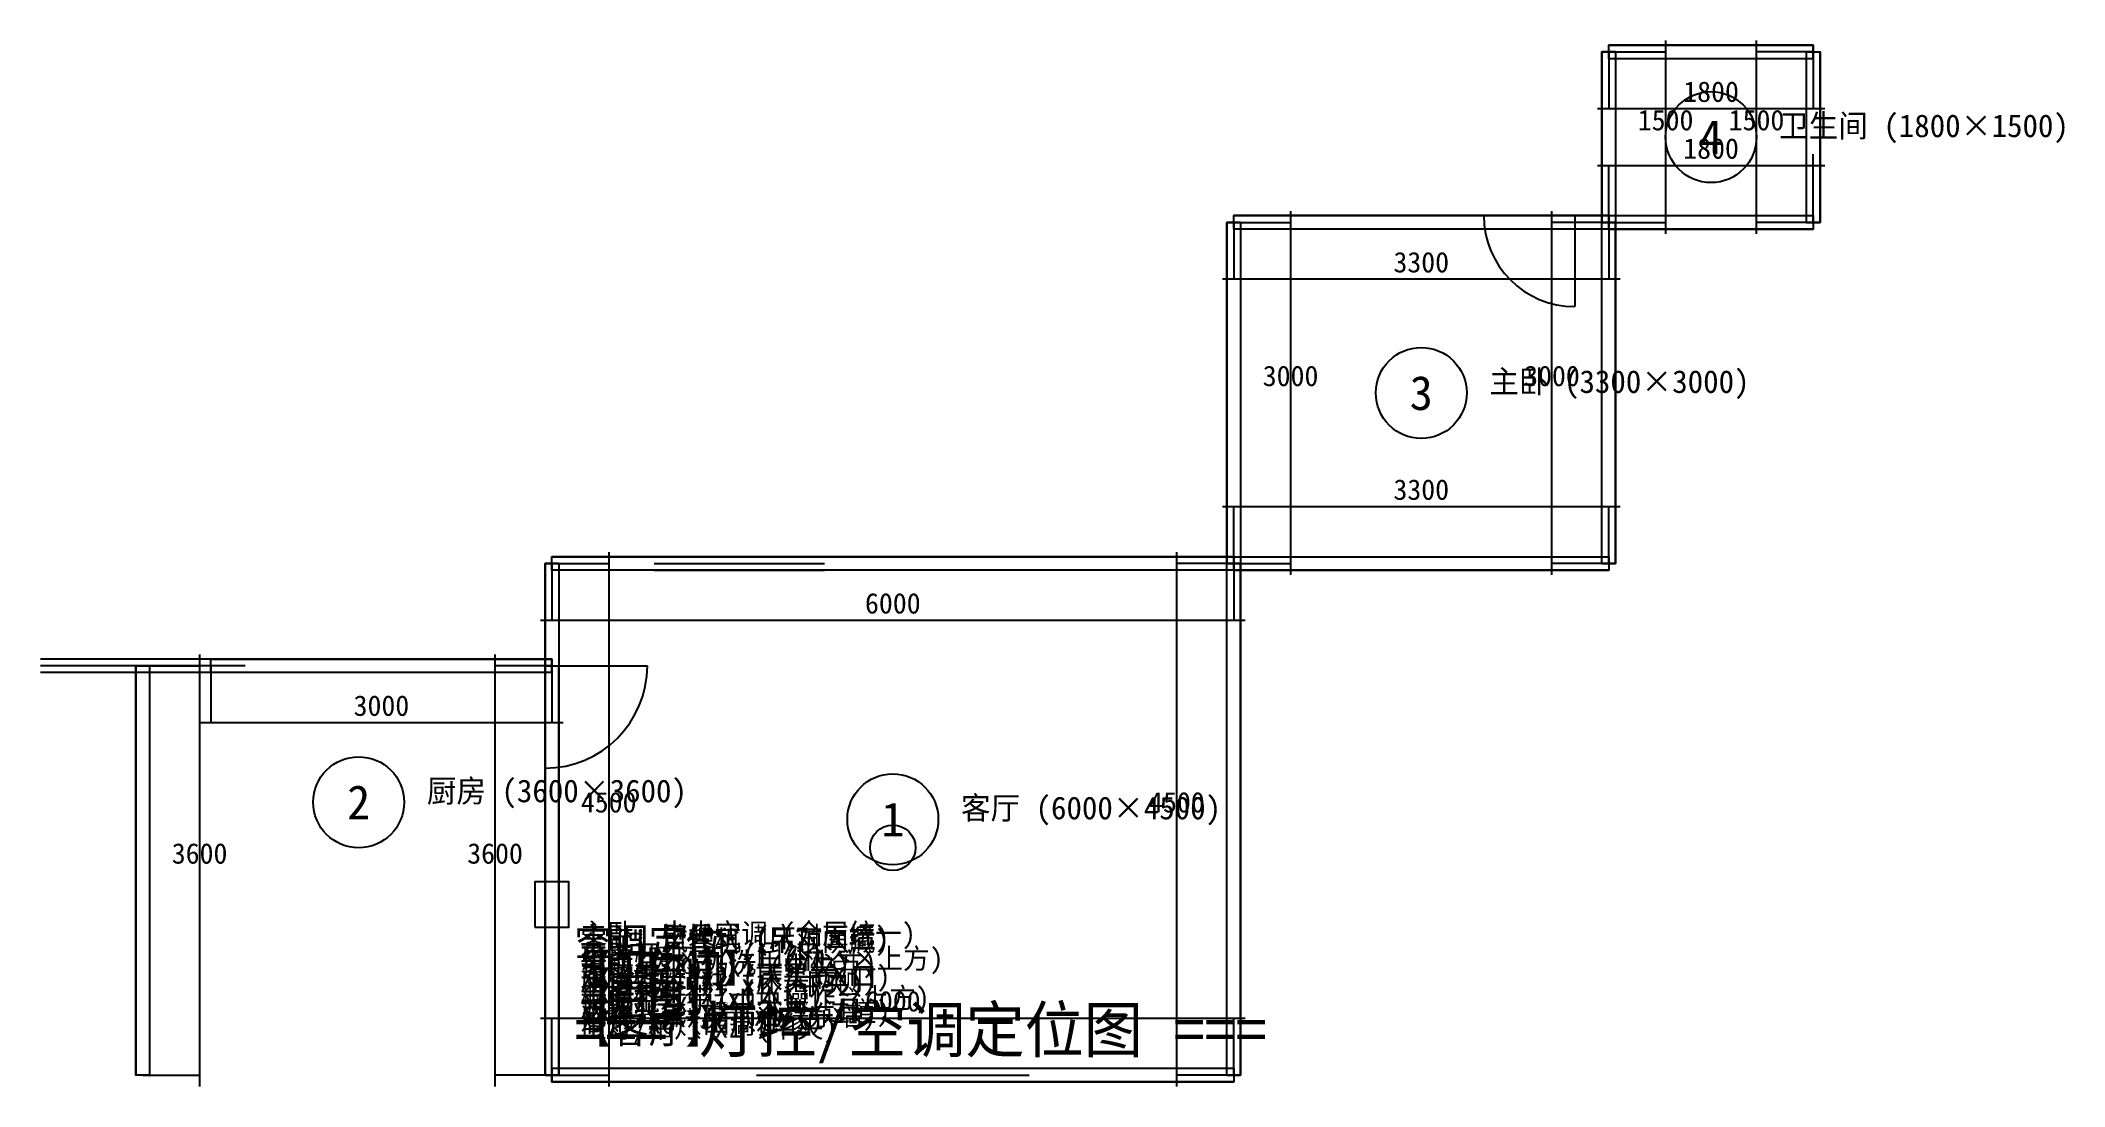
# Model space of a CAD drawing. Header units: metres. Extents: x -4500 to 13310, y -100 to 9100.
import ezdxf
from ezdxf.enums import TextEntityAlignment as Align

# ---------------------------------------------------------------- set-up
doc = ezdxf.new("R2010")
doc.units = ezdxf.units.M
for name, color, linetype in [('原始结构-墙体', 7, 'Continuous'), ('原始结构-墙填充', 7, 'Continuous'), ('原始结构-尺寸标注', 7, 'Continuous'), ('原始结构-房间标号', 7, 'Continuous'), ('原始结构-柱', 7, 'Continuous'), ('原始结构-梁', 7, 'Continuous'), ('原始结构-窗', 7, 'Continuous'), ('原始结构-门', 7, 'Continuous'), ('施工-施工说明', 7, 'Continuous'), ('施工-灯具定位', 7, 'Continuous'), ('施工-空调定位', 7, 'Continuous')]:
    doc.layers.add(name, color=color, linetype=linetype)

msp = doc.modelspace()

# ---------------------------------------------------------------- linework, layer by layer
at = {"layer": '原始结构-墙体'}
for p, q in [((9240, 9000), (9240, 7500)), ((9360, 9000), (9240, 9000)), ((11100, 9060), (9300, 9060)), ((9300, 8940), (9300, 9060)), ((11100, 8940), (9300, 8940)), ((9360, 9000), (9360, 7500)), ((11040, 7500), (11040, 9000)), ((11040, 9000), (11160, 9000)), ((11100, 8940), (11100, 9060)), ((11160, 7500), (11160, 9000)), ((5940, 7500), (5940, 4500)), ((6060, 7500), (5940, 7500)), ((9300, 7560), (6000, 7560)), ((6000, 7440), (6000, 7560)), ((6060, 7500), (6060, 4500)), ((9240, 4500), (9240, 7500)), ((9240, 7500), (9360, 7500)), ((9360, 7500), (9240, 7500)), ((9300, 7440), (9300, 7560)), ((9300, 7560), (11100, 7560)), ((9300, 7560), (9300, 7440)), ((9360, 4500), (9360, 7500)), ((11040, 7500), (11160, 7500)), ((11100, 7560), (11100, 7440)), ((9300, 7440), (6000, 7440)), ((9300, 7440), (11100, 7440)), ((-60, 4500), (-60, 0)), ((60, 4500), (-60, 4500)), ((6000, 4560), (0, 4560)), ((0, 4440), (0, 4560)), ((60, 4500), (60, 0)), ((5940, 0), (5940, 4500)), ((5940, 4500), (6060, 4500)), ((6060, 4500), (5940, 4500)), ((6000, 4440), (6000, 4560)), ((6000, 4560), (9300, 4560)), ((6000, 4560), (6000, 4440)), ((6060, 0), (6060, 4500)), ((9240, 4500), (9360, 4500)), ((9300, 4560), (9300, 4440)), ((6000, 4440), (0, 4440)), ((6000, 4440), (9300, 4440)), ((-3660, 3600), (-3660, 0)), ((-3540, 3600), (-3660, 3600)), ((-3540, 3600), (-3540, 0)), ((0, 3660), (-3000, 3660)), ((-3000, 3540), (-3000, 3660)), ((-60, 0), (-60, 3600)), ((-60, 3600), (60, 3600)), ((0, 3540), (0, 3660)), ((60, 0), (60, 3600)), ((0, 3540), (-3000, 3540)), ((-3540, 0), (-3660, 0)), ((60, 0), (-60, 0)), ((-60, 0), (60, 0)), ((0, 60), (6000, 60)), ((0, 60), (0, -60)), ((5940, 0), (6060, 0)), ((6000, 60), (6000, -60)), ((0, -60), (6000, -60))]:
    msp.add_line(p, q, dxfattribs=at)
at = {"layer": '原始结构-墙填充'}
for points in [[(9360, 9000), (9360, 7500), (9240, 7500), (9240, 9000)], [(11100, 8940), (9300, 8940), (9300, 9060), (11100, 9060)], [(11040, 7500), (11040, 9000), (11160, 9000), (11160, 7500)], [(6060, 7500), (6060, 4500), (5940, 4500), (5940, 7500)], [(9300, 7440), (6000, 7440), (6000, 7560), (9300, 7560)], [(9240, 4500), (9240, 7500), (9360, 7500), (9360, 4500)], [(9300, 7560), (11100, 7560), (11100, 7440), (9300, 7440)], [(60, 4500), (60, 0), (-60, 0), (-60, 4500)], [(6000, 4440), (0, 4440), (0, 4560), (6000, 4560)], [(5940, 0), (5940, 4500), (6060, 4500), (6060, 0)], [(6000, 4560), (9300, 4560), (9300, 4440), (6000, 4440)], [(-3540, 3600), (-3540, 0), (-3660, 0), (-3660, 3600)], [(0, 3540), (-3000, 3540), (-3000, 3660), (0, 3660)], [(-60, 0), (-60, 3600), (60, 3600), (60, 0)], [(0, 60), (6000, 60), (6000, -60), (0, -60)]]:
    msp.add_lwpolyline(points, close=True, dxfattribs=at)
at = {"layer": '原始结构-尺寸标注'}
for p, q in [((9800, 9100), (9800, 8900)), ((10600, 8900), (10600, 9100)), ((9300, 9000), (9300, 8500)), ((9300, 9000), (9800, 9000)), ((9800, 9000), (9800, 7500)), ((11100, 9000), (10600, 9000)), ((10600, 7500), (10600, 9000)), ((11100, 9000), (11100, 8500)), ((9400, 8500), (9200, 8500)), ((11100, 8500), (9300, 8500)), ((11200, 8500), (11000, 8500)), ((9200, 8000), (9400, 8000)), ((9300, 7500), (9300, 8000)), ((9300, 8000), (11100, 8000)), ((11000, 8000), (11200, 8000)), ((11100, 7500), (11100, 8000)), ((6000, 7500), (6000, 7000)), ((6000, 7500), (6500, 7500)), ((6500, 7600), (6500, 7400)), ((6500, 7500), (6500, 4500)), ((8800, 7400), (8800, 7600)), ((9300, 7500), (8800, 7500)), ((8800, 4500), (8800, 7500)), ((9300, 7500), (9300, 7000)), ((9300, 7500), (9800, 7500)), ((9800, 7600), (9800, 7400)), ((10600, 7400), (10600, 7600)), ((11100, 7500), (10600, 7500)), ((6100, 7000), (5900, 7000)), ((9300, 7000), (6000, 7000)), ((9400, 7000), (9200, 7000)), ((5900, 5000), (6100, 5000)), ((6000, 4500), (6000, 5000)), ((6000, 5000), (9300, 5000)), ((9200, 5000), (9400, 5000)), ((9300, 4500), (9300, 5000)), ((0, 4500), (0, 4000)), ((0, 4500), (500, 4500)), ((500, 4600), (500, 4400)), ((500, 4500), (500, 0)), ((5500, 4400), (5500, 4600)), ((6000, 4500), (5500, 4500)), ((5500, 0), (5500, 4500)), ((6000, 4500), (6000, 4000)), ((6000, 4500), (6500, 4500)), ((6500, 4600), (6500, 4400)), ((8800, 4400), (8800, 4600)), ((9300, 4500), (8800, 4500)), ((100, 4000), (-100, 4000)), ((6000, 4000), (0, 4000)), ((6100, 4000), (5900, 4000)), ((-3600, 3600), (-3100, 3600)), ((-3100, 3700), (-3100, 3500)), ((-3100, 3600), (-3100, 0)), ((-3000, 3600), (-3000, 3100)), ((-500, 3500), (-500, 3700)), ((0, 3600), (-500, 3600)), ((-500, 0), (-500, 3600)), ((0, 3600), (0, 3100)), ((-2900, 3100), (-3100, 3100)), ((0, 3100), (-3000, 3100)), ((100, 3100), (-100, 3100)), ((-100, 500), (100, 500)), ((0, 0), (0, 500)), ((0, 500), (6000, 500)), ((5900, 500), (6100, 500)), ((6000, 0), (6000, 500)), ((-3600, 0), (-3100, 0)), ((-3100, 100), (-3100, -100)), ((-500, -100), (-500, 100)), ((0, 0), (-500, 0)), ((0, 0), (500, 0)), ((500, 100), (500, -100)), ((5500, -100), (5500, 100)), ((6000, 0), (5500, 0))]:
    msp.add_line(p, q, dxfattribs=at)
at = {"layer": '原始结构-房间标号'}
for centre in [(10200, 8250), (7650, 6000), (-1700, 2400), (3000, 2250)]:
    msp.add_circle(centre, 400, dxfattribs=at)
at = {"layer": '原始结构-柱'}
msp.add_circle((3000, 2000), 200, dxfattribs=at)
at = {"layer": '原始结构-梁'}
msp.add_lwpolyline([(-150, 1300), (150, 1300), (150, 1700), (-150, 1700)], close=True, dxfattribs=at)
at = {"layer": '原始结构-窗'}
for p, q in [((11040, 7500), (11040, 8100)), ((11100, 7500), (11100, 8100)), ((11160, 7500), (11160, 8100)), ((900, 4560), (2400, 4560)), ((900, 4500), (2400, 4500)), ((900, 4440), (2400, 4440)), ((-2700, 3660), (-4500, 3660)), ((-2700, 3600), (-4500, 3600)), ((-2700, 3540), (-4500, 3540)), ((1800, 60), (4200, 60)), ((1800, 0), (4200, 0)), ((1800, -60), (4200, -60))]:
    msp.add_line(p, q, dxfattribs=at)
at = {"layer": '原始结构-门'}
for p, q in [((9000, 7560), (9000, 6760)), ((-60, 3600), (840, 3600))]:
    msp.add_line(p, q, dxfattribs=at)
for centre, radius, start, end in [((9000, 7560), 800, -180, -90), ((-60, 3600), 900, -90, 0)]:
    msp.add_arc(centre, radius, start, end, dxfattribs=at)

# ---------------------------------------------------------------- texts
at = {"layer": '原始结构-尺寸标注'}
for s, p in [('1800', (10200, 8560)), ('1500', (9800, 8310)), ('1500', (10600, 8310)), ('1800', (10200, 8060)), ('3300', (7650, 7060)), ('3000', (6500, 6060)), ('3000', (8800, 6060)), ('3300', (7650, 5060)), ('6000', (3000, 4060)), ('3000', (-1500, 3160)), ('4500', (500, 2310)), ('4500', (5500, 2310)), ('3600', (-3100, 1860)), ('3600', (-500, 1860)), ('6000', (3000, 560))]:
    msp.add_text(s, height=180, dxfattribs=at).set_placement(p, align=Align.CENTER)
at = {"layer": '原始结构-房间标号'}
for s, p in [('4', (10200, 8100)), ('3', (7650, 5850)), ('2', (-1700, 2250)), ('1', (3000, 2100))]:
    msp.add_text(s, height=300, dxfattribs=at).set_placement(p, align=Align.CENTER)
for s, p in [('卫生间 (1800×1500)', (10800, 8250)), ('主卧 (3300×3000)', (8250, 6000)), ('厨房 (3600×3600)', (-1100, 2400)), ('客厅 (6000×4500)', (3600, 2250))]:
    msp.add_text(s, height=200, dxfattribs=at).set_placement(p)
at = {"layer": '施工-施工说明'}
for s, height, p in [('空调定位:', 250, (200, 1045)), ('【卫生间】', 250, (200, 815)), ('【主卧】', 250, (200, 660)), ('【厨房】', 250, (200, 505)), ('=== 灯控/空调定位图 ===', 400, (200, 200)), ('【客厅】', 250, (200, 280))]:
    msp.add_text(s, height=height, dxfattribs=at).set_placement(p)
at = {"layer": '施工-灯具定位'}
for s, p in [('集成吊顶灯 x1 (中央)', (250, 865)), ('镜前灯 x1 (洗手台上方)', (250, 900)), ('浴霸/暖风机 x1 (淋浴区上方)', (250, 935)), ('单控开关 x1 (门外)', (250, 970)), ('床头壁灯 x2 (床头两侧)', (250, 745)), ('双控开关 x2 (床头+入口)', (250, 780)), ('主灯/吸顶灯 x1 (中央)', (250, 710)), ('橱柜下灯带 x1 (操作台上方)', (250, 590)), ('平板灯 x1 (中央)', (250, 555)), ('单控开关 x1 (入口)', (250, 625)), ('双控开关 x2 (入户+过道)', (250, 470)), ('筒灯 x6 (四周)', (250, 365)), ('灯带 x2 (吊顶边缘)', (250, 400)), ('主灯/吊灯 x1 (中央)', (250, 330)), ('电视背景灯带 x1 (东墙)', (250, 435))]:
    msp.add_text(s, height=180, dxfattribs=at).set_placement(p)
at = {"layer": '施工-空调定位'}
for s, p in [('客厅: 风管机 (吊顶内藏)', (250, 1095)), ('主卧: 中央空调 (全屋统一)', (250, 1155)), ('主卧: 壁挂式 (床对面墙)', (250, 1125))]:
    msp.add_text(s, height=180, dxfattribs=at).set_placement(p)

doc.saveas('drawing.dxf')
